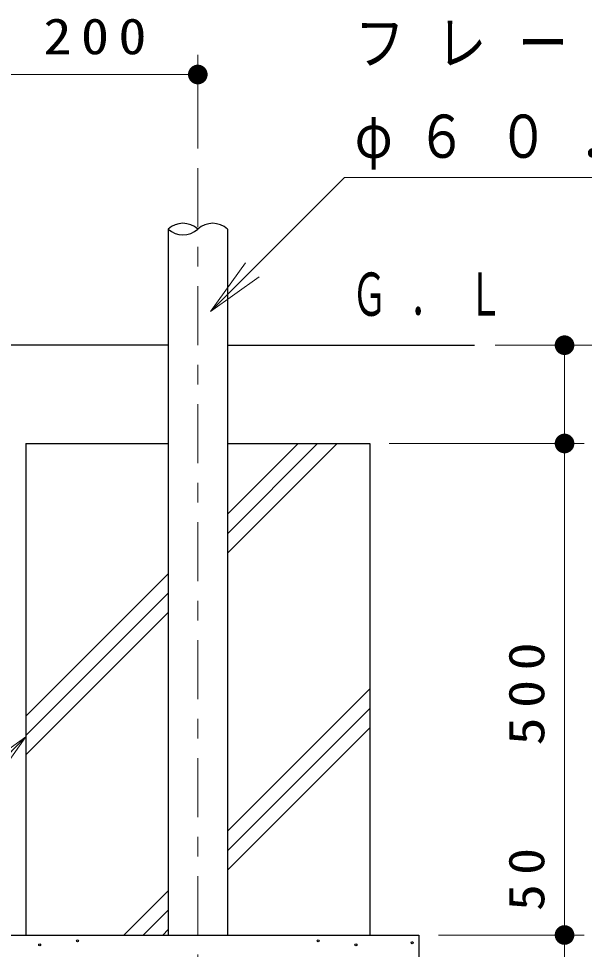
# Model space of a CAD drawing. Units: millimetres on the paper, scale 1:20. Extents: x -385 to 0, y -61 to 267.
# Drawn here: x -80.82 to -52.01, y 103.13 to 150.47 of the extents above; entities that cross this region are included whole.
import ezdxf

# ---------------------------------------------------------------- set-up
doc = ezdxf.new("R2010")
doc.units = ezdxf.units.MM
doc.linetypes.add('USER2', pattern=[6, 3, -1, 1, -1])
doc.layers.add('LY_1', color=7, linetype='Continuous', lineweight=13)
doc.styles.add('ＭＳ ゴシック', font='')
doc.styles.get('ＭＳ ゴシック').set_extended_font_data('MS Gothic')

# ---------------------------------------------------------------- blocks, each defined once
blk = doc.blocks.new('filled_dot')
at = {"color": 0, "linetype": 'Continuous', "lineweight": -2, "const_width": 1.25}
blk.add_lwpolyline([(-0.625, 0, 1), (0.625, 0, 1)], format="xyb", close=True, dxfattribs=at)

msp = doc.modelspace()

# ---------------------------------------------------------------- linework, layer by layer
at = {"layer": 'LY_1'}
for p, q in [((-71.693, 143.863), (-71.693, 148.631)), ((-81.693, 147.631), (-71.693, 147.631)), ((-71.041, 135.571), (-69.273, 138.046)), ((-71.041, 135.571), (-68.919, 137.693)), ((-68.566, 137.339), (-71.041, 135.571)), ((-56.556, 133.863), (-41.626, 133.863)), ((-53.021, 133.863), (-53.021, 128.863)), ((-70.18, 125.264), (-66.581, 128.863)), ((-70.18, 124.274), (-65.591, 128.863)), ((-70.18, 123.284), (-64.601, 128.863)), ((-61.943, 128.863), (-52.021, 128.863)), ((-53.021, 128.863), (-53.021, 103.863)), ((-80.443, 115.002), (-73.205, 122.239)), ((-80.443, 114.012), (-73.205, 121.249)), ((-80.443, 113.022), (-73.205, 120.259)), ((-70.18, 109.142), (-62.943, 116.38)), ((-70.18, 108.152), (-62.943, 115.39)), ((-70.18, 107.162), (-62.943, 114.4)), ((-82.917, 112.174), (-80.443, 113.942)), ((-80.443, 113.942), (-82.564, 111.821)), ((-80.443, 113.942), (-82.21, 111.467)), ((-53.021, 108.868), (-53.021, 101.363)), ((-75.459, 103.863), (-73.205, 106.117)), ((-74.469, 103.863), (-73.205, 105.127)), ((-73.479, 103.863), (-73.205, 104.137)), ((-59.443, 103.863), (-52.021, 103.863))]:
    msp.add_line(p, q, dxfattribs=at)
at = {"layer": 'LY_1', "linetype": 'USER2'}
msp.add_line((-71.693, 142.863), (-71.693, 93.863), dxfattribs=at)
at = {"layer": 'LY_1', "lineweight": 25}
for p, q in [((-73.205, 139.77), (-73.205, 103.863)), ((-70.18, 139.77), (-70.18, 103.863)), ((-73.205, 133.863), (-81.693, 133.863)), ((-70.18, 133.863), (-57.602, 133.863)), ((-80.443, 128.863), (-80.443, 103.863)), ((-80.443, 128.863), (-73.205, 128.863)), ((-70.18, 128.863), (-62.943, 128.863)), ((-62.943, 128.863), (-62.943, 103.863)), ((-82.943, 103.863), (-60.443, 103.863)), ((-60.443, 103.863), (-60.443, 96.363))]:
    msp.add_line(p, q, dxfattribs=at)
at = {"layer": 'LY_1'}
for points in [[(-71.041, 135.571), (-64.218, 142.394), (-36.13, 142.394)], [(-80.443, 113.942), (-86.496, 107.888), (-104.697, 107.888)]]:
    msp.add_lwpolyline(points, dxfattribs=at)
at = {"layer": 'LY_1', "lineweight": 25}
for centre in [(-79.745, 103.361), (-77.822, 103.568), (-65.563, 103.568), (-63.64, 103.361), (-60.773, 103.472)]:
    msp.add_circle(centre, 0.05, dxfattribs=at)
for centre, start, end in [((-72.449, 138.935), 47.8317, 132.1683), ((-72.449, 140.605), 227.8317, 312.1683), ((-70.936, 138.935), 47.8317, 132.1683)]:
    msp.add_arc(centre, 1.127, start, end, dxfattribs=at)

# ---------------------------------------------------------------- block references
at = {"layer": 'LY_1', "xscale": 0.4, "yscale": 0.4}
for p, rotation in [((-71.693, 147.631), 180), ((-53.021, 133.863), 270), ((-53.021, 128.863), 270), ((-53.021, 128.863), 90), ((-53.021, 103.863), 270), ((-53.021, 103.863), 90)]:
    msp.add_blockref('filled_dot', p, dxfattribs=dict(at, rotation=rotation))

# ---------------------------------------------------------------- texts
at = {"layer": 'LY_1', "style": 'ＭＳ ゴシック'}
for s, insert, char_height, attachment_point in [('\\T1.33;\\W1.15;200', (-76.693, 148.631), 1.833, 8), ('\\T1.63;\\W0.85;フレーム：', (-63.704, 149.194), 2.199, 4), ('\\T1.63;\\W0.85;φ６０．５×３．８', (-63.704, 144.194), 2.199, 4), ('\\T1.64;\\W0.6;Ｇ．Ｌ', (-63.856, 136.439), 2.199, 4)]:
    msp.add_mtext(s, dxfattribs=dict(at, insert=insert, char_height=char_height, attachment_point=attachment_point))
at = {"layer": 'LY_1', "char_height": 1.833, "attachment_point": 8, "rotation": 90, "style": 'ＭＳ ゴシック'}
for s, insert in [('\\T1.33;\\W1.15;500', (-54.021, 116.363)), ('\\T1.34;\\W1.1;50', (-54.021, 106.92))]:
    msp.add_mtext(s, dxfattribs=dict(at, insert=insert))

doc.saveas('drawing.dxf')
